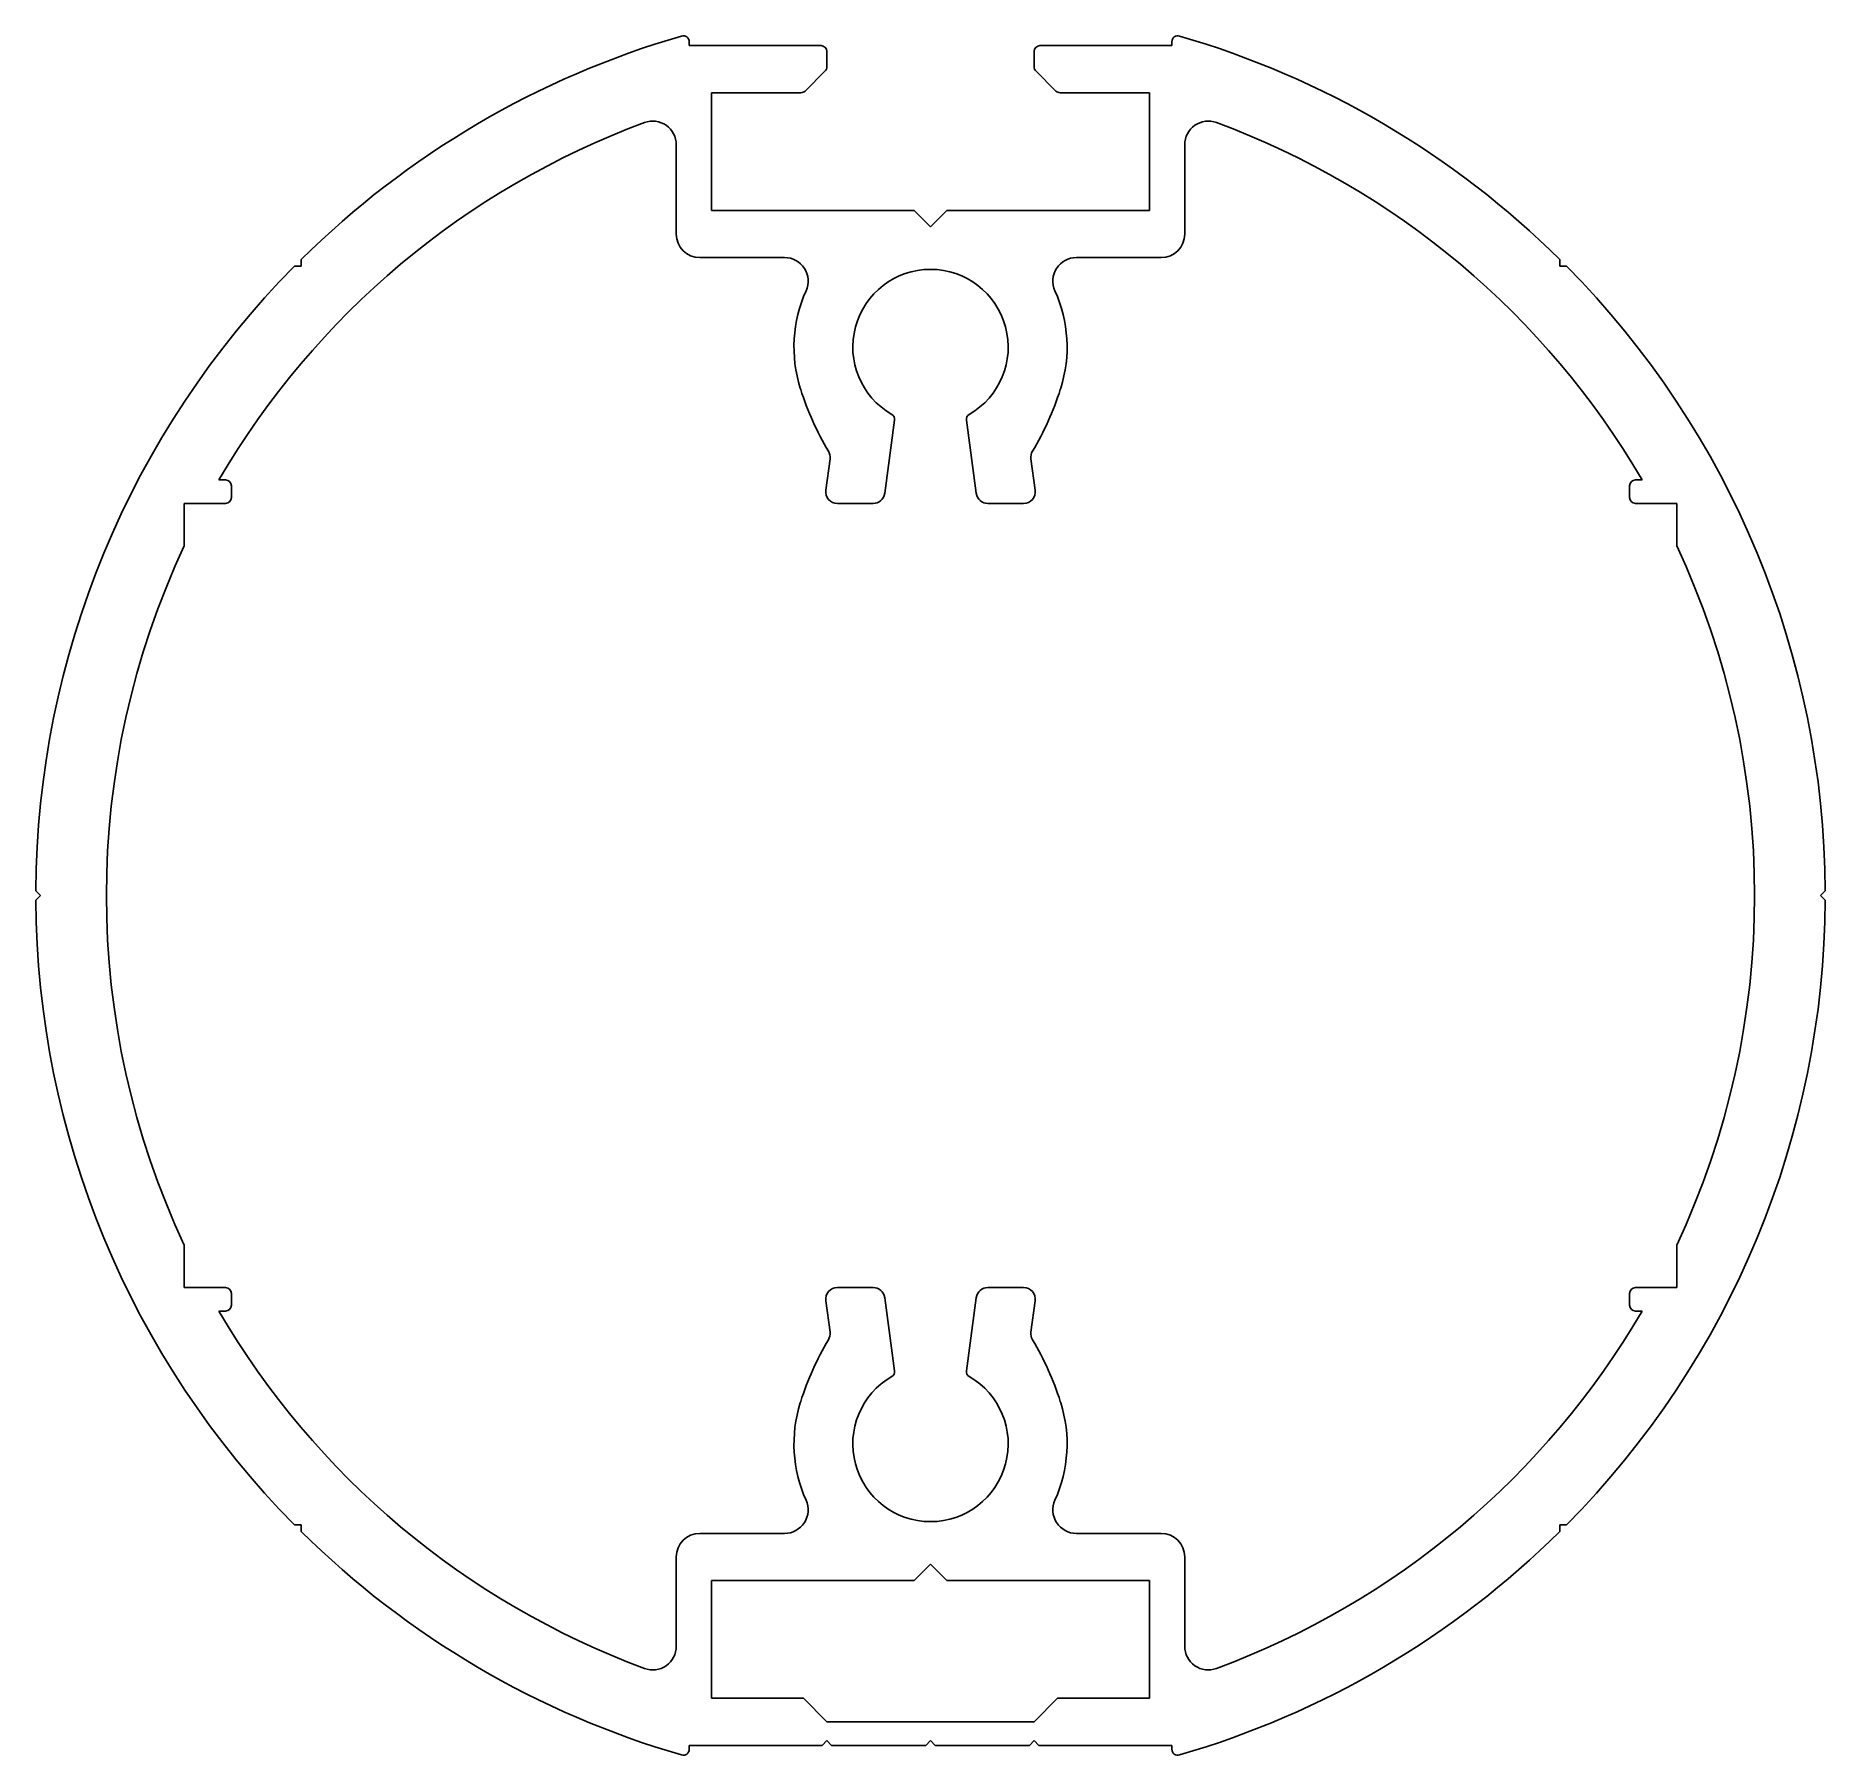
# Model space of a CAD drawing. Extents: x 322.2 to 398.2, y 808.1 to 881.1.
import ezdxf

# ---------------------------------------------------------------- set-up
doc = ezdxf.new("R2010")
doc.units = 0
doc.layers.get('0').update_dxf_attribs({"linetype": 'CONTINUOUS'})

msp = doc.modelspace()

# ---------------------------------------------------------------- linework, layer by layer
for p, q in [((349.943, 880.839), (349.943, 880.671)), ((370.443, 880.839), (370.443, 880.671)), ((349.943, 880.671), (355.543, 880.671)), ((355.793, 880.421), (355.793, 879.774)), ((364.593, 880.421), (364.593, 879.774)), ((370.443, 880.671), (364.843, 880.671)), ((355.72, 879.597), (354.866, 878.744)), ((364.666, 879.597), (365.52, 878.744)), ((350.893, 878.671), (350.893, 873.671)), ((354.689, 878.671), (350.893, 878.671)), ((365.696, 878.671), (369.493, 878.671)), ((369.493, 878.671), (369.493, 873.671)), ((349.393, 872.671), (349.393, 876.466)), ((370.993, 872.671), (370.993, 876.466)), ((350.893, 873.671), (359.493, 873.671)), ((359.493, 873.671), (360.193, 872.971)), ((360.893, 873.671), (360.193, 872.971)), ((369.493, 873.671), (360.893, 873.671)), ((333.182, 871.308), (333.464, 871.308)), ((333.464, 871.308), (333.464, 871.59)), ((353.996, 871.671), (350.393, 871.671)), ((366.39, 871.671), (369.993, 871.671)), ((386.921, 871.308), (386.921, 871.59)), ((387.204, 871.308), (386.921, 871.308)), ((354.679, 866.069), (354.661, 866.127)), ((365.706, 866.069), (365.725, 866.127)), ((358.67, 864.76), (358.251, 861.662)), ((361.716, 864.76), (362.134, 861.662)), ((355.747, 861.796), (355.926, 863.123)), ((364.639, 861.796), (364.46, 863.123)), ((329.969, 862.229), (330.25, 862.229)), ((330.5, 861.979), (330.5, 861.479)), ((389.885, 861.979), (389.885, 861.479)), ((390.417, 862.229), (390.135, 862.229)), ((330.25, 861.229), (328.5, 861.229)), ((328.5, 861.229), (328.5, 859.431)), ((357.756, 861.229), (356.242, 861.229)), ((362.63, 861.229), (364.143, 861.229)), ((390.135, 861.229), (391.885, 861.229)), ((391.885, 861.229), (391.885, 859.431)), ((322.393, 844.579), (322.193, 844.779)), ((322.193, 844.38), (322.393, 844.579)), ((397.993, 844.579), (398.192, 844.779)), ((398.192, 844.38), (397.993, 844.579)), ((328.5, 829.727), (328.5, 827.929)), ((391.885, 829.727), (391.885, 827.929)), ((328.5, 827.929), (330.25, 827.929)), ((330.5, 827.679), (330.5, 827.179)), ((356.242, 827.929), (357.756, 827.929)), ((364.143, 827.929), (362.63, 827.929)), ((389.885, 827.679), (389.885, 827.179)), ((391.885, 827.929), (390.135, 827.929)), ((330.25, 826.929), (329.969, 826.929)), ((355.926, 826.035), (355.747, 827.362)), ((358.251, 827.496), (358.67, 824.398)), ((362.134, 827.496), (361.716, 824.398)), ((364.46, 826.035), (364.639, 827.362)), ((390.135, 826.929), (390.417, 826.929)), ((354.661, 823.031), (354.679, 823.089)), ((365.725, 823.031), (365.706, 823.089)), ((333.464, 817.85), (333.182, 817.85)), ((333.464, 817.568), (333.464, 817.85)), ((386.921, 817.568), (386.921, 817.85)), ((386.921, 817.85), (387.204, 817.85)), ((350.393, 817.488), (353.996, 817.488)), ((369.993, 817.488), (366.39, 817.488)), ((349.393, 812.692), (349.393, 816.488)), ((370.993, 812.692), (370.993, 816.488)), ((359.493, 815.488), (350.893, 815.488)), ((350.893, 815.488), (350.893, 810.488)), ((360.193, 816.188), (359.493, 815.488)), ((360.893, 815.488), (360.193, 816.188)), ((369.493, 815.488), (360.893, 815.488)), ((369.493, 810.488), (369.493, 815.488)), ((350.893, 810.488), (354.793, 810.488)), ((354.793, 810.488), (355.793, 809.488)), ((364.593, 809.488), (365.593, 810.488)), ((365.593, 810.488), (369.493, 810.488)), ((355.793, 809.488), (360.193, 809.488)), ((360.193, 809.488), (364.593, 809.488)), ((355.793, 808.688), (355.593, 808.488)), ((355.993, 808.488), (355.793, 808.688)), ((360.193, 808.688), (359.993, 808.488)), ((360.193, 808.688), (360.393, 808.488)), ((364.393, 808.488), (364.593, 808.688)), ((364.593, 808.688), (364.793, 808.488)), ((355.593, 808.488), (349.943, 808.488)), ((349.943, 808.488), (349.943, 808.319)), ((359.993, 808.488), (355.993, 808.488)), ((360.393, 808.488), (364.393, 808.488)), ((364.793, 808.488), (370.443, 808.488)), ((370.443, 808.488), (370.443, 808.319))]:
    msp.add_line(p, q)
for centre, radius, start, end in [((360.193, 844.579), 38, 106.14957, 134.69923), ((349.693, 880.839), 0.25, 0, 106.14957), ((370.693, 880.839), 0.25, 73.85043, 180), ((360.193, 844.579), 38, 45.30077, 73.85043), ((355.543, 880.421), 0.25, 0, 90), ((364.843, 880.421), 0.25, 90, 180), ((355.543, 879.774), 0.25, 315, 0), ((364.843, 879.774), 0.25, 180, 225), ((354.689, 878.921), 0.25, 270, 315), ((365.696, 878.921), 0.25, 225, 270), ((360.193, 844.579), 35, 110.30752, 149.71605), ((348.393, 876.466), 1, 0, 110.30752), ((371.993, 876.466), 1, 69.69248, 180), ((360.193, 844.579), 35, 30.28395, 69.69248), ((350.393, 872.671), 1, 180, 270), ((369.993, 872.671), 1, 270, 360), ((360.193, 844.579), 38, 135.30077, 179.69923), ((353.996, 870.671), 1, 335.68426, 90), ((360.193, 867.871), 3.3, 299.92228, 240.07772), ((366.39, 870.671), 1, 90, 204.31574), ((360.193, 844.579), 38, 0.30077, 44.69923), ((360.193, 867.871), 5.8, 155.68426, 197.49042), ((360.193, 867.871), 5.8, 342.50958, 24.31574), ((366.372, 869.753), 12.259, 197.49042, 210.9585), ((354.014, 869.753), 12.259, 329.0415, 342.50958), ((358.422, 864.794), 0.25, 352.30828, 60.07772), ((361.964, 864.794), 0.25, 119.92228, 187.69172), ((355.43, 863.19), 0.5, 352.30828, 30.9585), ((364.955, 863.19), 0.5, 149.0415, 187.69172), ((330.25, 861.979), 0.25, 0, 90), ((390.135, 861.979), 0.25, 90, 180), ((330.25, 861.479), 0.25, 270, 0), ((356.242, 861.729), 0.5, 172.30828, 270), ((357.756, 861.729), 0.5, 270, 352.30828), ((362.63, 861.729), 0.5, 187.69172, 270), ((364.143, 861.729), 0.5, 270, 7.69172), ((390.135, 861.479), 0.25, 180, 270), ((360.193, 844.579), 35, 154.89089, 205.10911), ((360.193, 844.579), 35, 334.89089, 25.10911), ((360.193, 844.579), 38, 180.30077, 224.69923), ((360.193, 844.579), 38, 315.30077, 359.69923), ((330.25, 827.679), 0.25, 0, 90), ((356.242, 827.429), 0.5, 90, 187.69172), ((357.756, 827.429), 0.5, 7.69172, 90), ((362.63, 827.429), 0.5, 90, 172.30828), ((364.143, 827.429), 0.5, 352.30828, 90), ((390.135, 827.679), 0.25, 90, 180), ((360.193, 844.579), 35, 210.28395, 249.69248), ((330.25, 827.179), 0.25, 270, 0), ((360.193, 844.579), 35, 290.30752, 329.71605), ((390.135, 827.179), 0.25, 180, 270), ((366.372, 819.405), 12.259, 149.0415, 162.50958), ((355.43, 825.969), 0.5, 329.0415, 7.69172), ((364.955, 825.969), 0.5, 172.30828, 210.9585), ((354.014, 819.405), 12.259, 17.49042, 30.9585), ((360.193, 821.288), 3.3, 119.92228, 60.07772), ((358.422, 824.364), 0.25, 299.92228, 7.69172), ((361.964, 824.364), 0.25, 172.30828, 240.07772), ((360.193, 821.288), 5.8, 162.50958, 204.31574), ((360.193, 821.288), 5.8, 335.68426, 17.49042), ((353.996, 818.488), 1, 270, 24.31574), ((366.39, 818.488), 1, 155.68426, 270), ((360.193, 844.579), 38, 225.30077, 253.85043), ((350.393, 816.488), 1, 90, 180), ((369.993, 816.488), 1, 0, 90), ((360.193, 844.579), 38, 286.14957, 314.69923), ((348.393, 812.692), 1, 249.69248, 0), ((371.993, 812.692), 1, 180, 290.30752), ((349.693, 808.319), 0.25, 253.85043, 0), ((370.693, 808.319), 0.25, 180, 286.14957)]:
    msp.add_arc(centre, radius, start, end)

doc.saveas('drawing.dxf')
